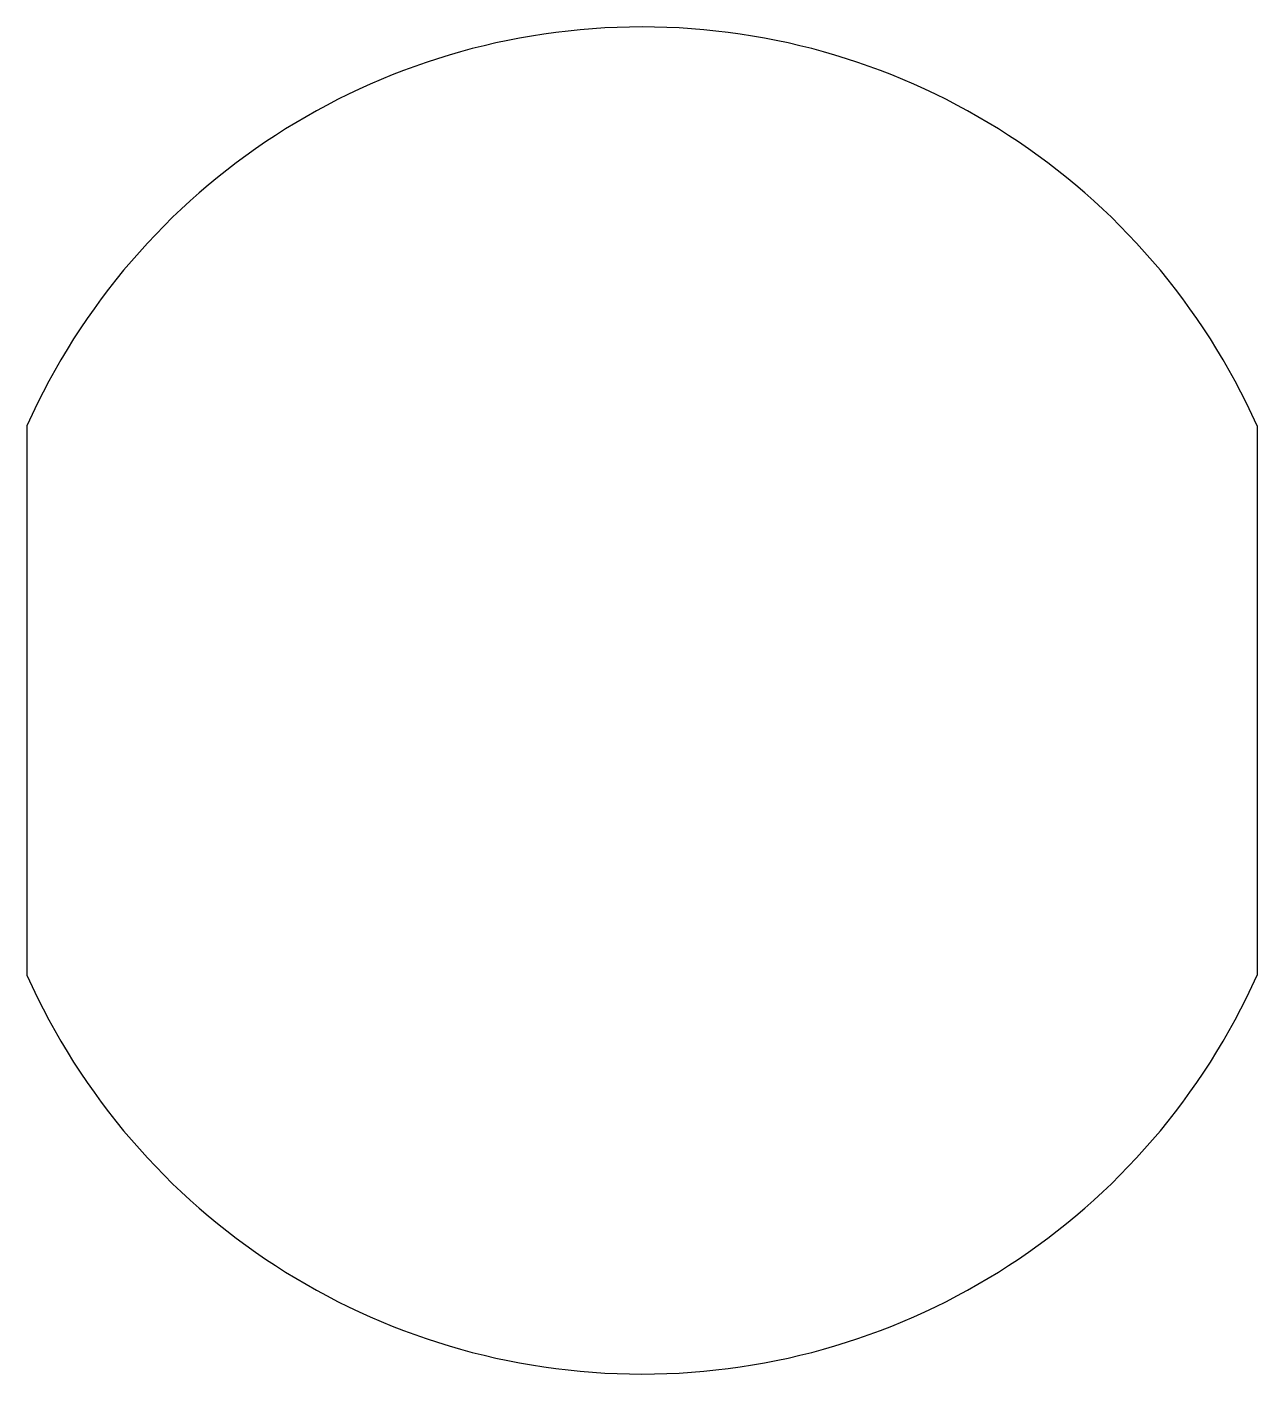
# Model space of a CAD drawing. Header units: millimetres. Extents: x -5.3 to 5.2, y -5.8 to 5.8.
import ezdxf

# ---------------------------------------------------------------- set-up
doc = ezdxf.new("R2010")
doc.units = ezdxf.units.MM
doc.layers.add('cutout', color=178, linetype='Continuous', lineweight=25, true_color=0x000000)

msp = doc.modelspace()

# ---------------------------------------------------------------- linework, layer by layer
at = {"layer": 'cutout'}
for p, q in [((-5.25, 2.345), (-5.25, -2.345)), ((5.25, 2.345), (5.25, -2.345))]:
    msp.add_line(p, q, dxfattribs=at)
for start, end in [(24.0706, 155.9294), (204.0706, 335.9294)]:
    msp.add_arc((0, 0), 5.75, start, end, dxfattribs=at)

doc.saveas('drawing.dxf')
